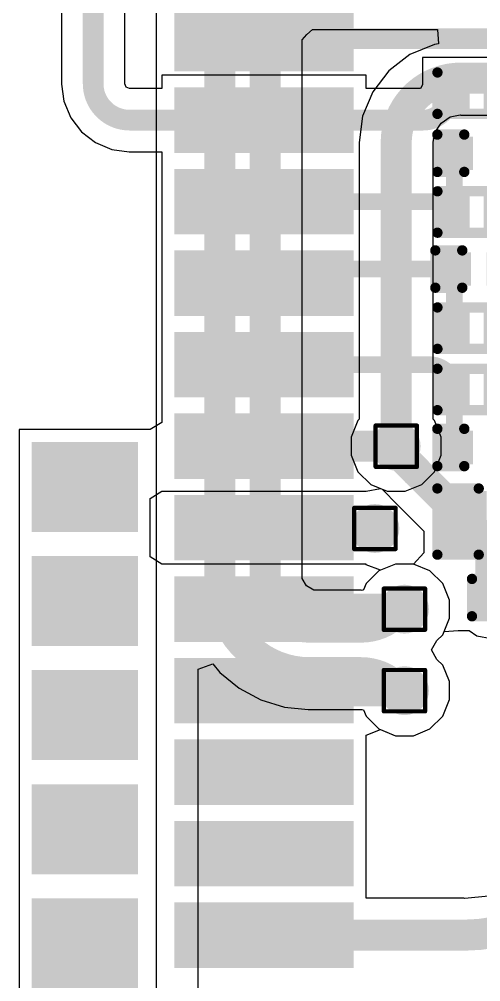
# Model space of a CAD drawing. Header units: inches. Extents: x -40 to 219, y 2 to 133.
# Drawn here: x 63.66 to 69.33, y 57.08 to 68.89 of the extents above; entities that cross this region are included whole.
import ezdxf

# ---------------------------------------------------------------- set-up
doc = ezdxf.new("R2010")
doc.units = ezdxf.units.IN
for name, color, linetype in [('Bottom Layer', 5, 'Continuous'), ('Drill Drawing', 1, 'Continuous'), ('Top Layer', 1, 'Continuous'), ('Top Overlay', 2, 'Continuous'), ('Top Paste', 8, 'Continuous'), ('Top Solder', 216, 'Continuous'), ('Via Holes', 16, 'Continuous')]:
    doc.layers.add(name, color=color, linetype=linetype)

# ---------------------------------------------------------------- blocks, each defined once
blk = doc.blocks.new('C___0402_16')
at = {"layer": 'Top Layer'}
for points in [[(-0.699, -0.318), (-0.699, 0.318), (-0.241, 0.318), (-0.241, -0.318)], [(0.241, -0.318), (0.241, 0.318), (0.699, 0.318), (0.699, -0.318)]]:
    blk.add_hatch(color=1, dxfattribs=at).paths.add_polyline_path(points)
at = {"layer": 'Top Paste'}
for points in [[(-0.699, -0.318), (-0.699, 0.318), (-0.241, 0.318), (-0.241, -0.318)], [(0.241, -0.318), (0.241, 0.318), (0.699, 0.318), (0.699, -0.318)]]:
    blk.add_hatch(color=8, dxfattribs=at).paths.add_polyline_path(points)
at = {"layer": 'Top Solder'}
for points in [[(-0.759, -0.377), (-0.759, 0.377), (-0.181, 0.377), (-0.181, -0.377)], [(0.181, -0.377), (0.181, 0.377), (0.758, 0.377), (0.758, -0.377)]]:
    blk.add_hatch(color=216, dxfattribs=at).paths.add_polyline_path(points)
at = {"layer": 'Top Overlay'}
for points in [[(-0.787, 0.406, 0.127, 0.127, 0), (-0.787, -0.406, 0.127, 0.127, 0)], [(-0.279, 0.406, 0.127, 0.127, 0), (-0.787, 0.406, 0.127, 0.127, 0)], [(0.787, 0.406, 0.127, 0.127, 0), (0.279, 0.406, 0.127, 0.127, 0)], [(0.787, 0.406, 0.127, 0.127, 0), (0.787, -0.406, 0.127, 0.127, 0)], [(-0.279, -0.406, 0.127, 0.127, 0), (-0.787, -0.406, 0.127, 0.127, 0)], [(0.787, -0.406, 0.127, 0.127, 0), (0.279, -0.406, 0.127, 0.127, 0)]]:
    blk.add_lwpolyline(points, format="xyseb", dxfattribs=at)
for points in [[(-0.819, 0.406, 0.0635, 0.0635, 1), (-0.756, 0.406, 0.0635, 0.0635, 1)], [(-0.819, 0.406, 0.0635, 0.0635, 1), (-0.756, 0.406, 0.0635, 0.0635, 1)], [(-0.311, 0.406, 0.0635, 0.0635, 1), (-0.248, 0.406, 0.0635, 0.0635, 1)], [(0.248, 0.406, 0.0635, 0.0635, 1), (0.311, 0.406, 0.0635, 0.0635, 1)], [(0.756, 0.406, 0.0635, 0.0635, 1), (0.819, 0.406, 0.0635, 0.0635, 1)], [(0.756, 0.406, 0.0635, 0.0635, 1), (0.819, 0.406, 0.0635, 0.0635, 1)], [(-0.819, -0.406, 0.0635, 0.0635, 1), (-0.756, -0.406, 0.0635, 0.0635, 1)], [(-0.819, -0.406, 0.0635, 0.0635, 1), (-0.756, -0.406, 0.0635, 0.0635, 1)], [(-0.311, -0.406, 0.0635, 0.0635, 1), (-0.248, -0.406, 0.0635, 0.0635, 1)], [(0.248, -0.406, 0.0635, 0.0635, 1), (0.311, -0.406, 0.0635, 0.0635, 1)], [(0.756, -0.406, 0.0635, 0.0635, 1), (0.819, -0.406, 0.0635, 0.0635, 1)], [(0.756, -0.406, 0.0635, 0.0635, 1), (0.819, -0.406, 0.0635, 0.0635, 1)]]:
    blk.add_lwpolyline(points, format="xyseb", close=True, dxfattribs=at)
blk = doc.blocks.new('A7672E__FASE__24')
at = {"layer": 'Top Layer'}
for points in [[(-2.55, -10.35), (-2.55, -9.25), (-1.65, -9.25), (-1.65, -10.35)], [(-1.15, -10.35), (-1.15, -9.25), (-0.25, -9.25), (-0.25, -10.35)], [(0.25, -10.35), (0.25, -9.25), (1.15, -9.25), (1.15, -10.35)], [(1.65, -10.35), (1.65, -9.25), (2.55, -9.25), (2.55, -10.35)], [(3.05, -10.35), (3.05, -9.25), (3.95, -9.25), (3.95, -10.35)], [(-1.7, -13), (-2.3, -13), (-2.3, -11), (-1.7, -11)], [(-0.7, -13), (-1.3, -13), (-1.3, -11), (-0.7, -11)], [(0.3, -13), (-0.3, -13), (-0.3, -11), (0.3, -11)], [(1.3, -13), (0.7, -13), (0.7, -11), (1.3, -11)], [(2.3, -13), (1.7, -13), (1.7, -11), (2.3, -11)], [(3.3, -13), (2.7, -13), (2.7, -11), (3.3, -11)], [(4.3, -13), (3.7, -13), (3.7, -11), (4.3, -11)], [(5.3, -13), (4.7, -13), (4.7, -11), (5.3, -11)], [(6.3, -13), (5.7, -13), (5.7, -11), (6.3, -11)], [(7.3, -13), (6.7, -13), (6.7, -11), (7.3, -11)], [(8.3, -13), (7.7, -13), (7.7, -11), (8.3, -11)], [(9.3, -13), (8.7, -13), (8.7, -11), (9.3, -11)]]:
    blk.add_hatch(color=1, dxfattribs=at).paths.add_polyline_path(points)
at = {"layer": 'Top Paste'}
for points in [[(-2.55, -10.35), (-2.55, -9.25), (-1.65, -9.25), (-1.65, -10.35)], [(-1.15, -10.35), (-1.15, -9.25), (-0.25, -9.25), (-0.25, -10.35)], [(0.25, -10.35), (0.25, -9.25), (1.15, -9.25), (1.15, -10.35)], [(1.65, -10.35), (1.65, -9.25), (2.55, -9.25), (2.55, -10.35)], [(3.05, -10.35), (3.05, -9.25), (3.95, -9.25), (3.95, -10.35)], [(-1.7, -13), (-2.3, -13), (-2.3, -11), (-1.7, -11)], [(-0.7, -13), (-1.3, -13), (-1.3, -11), (-0.7, -11)], [(0.3, -13), (-0.3, -13), (-0.3, -11), (0.3, -11)], [(1.3, -13), (0.7, -13), (0.7, -11), (1.3, -11)], [(2.3, -13), (1.7, -13), (1.7, -11), (2.3, -11)], [(3.3, -13), (2.7, -13), (2.7, -11), (3.3, -11)], [(4.3, -13), (3.7, -13), (3.7, -11), (4.3, -11)], [(5.3, -13), (4.7, -13), (4.7, -11), (5.3, -11)], [(6.3, -13), (5.7, -13), (5.7, -11), (6.3, -11)], [(7.3, -13), (6.7, -13), (6.7, -11), (7.3, -11)], [(8.3, -13), (7.7, -13), (7.7, -11), (8.3, -11)], [(9.3, -13), (8.7, -13), (8.7, -11), (9.3, -11)]]:
    blk.add_hatch(color=8, dxfattribs=at).paths.add_polyline_path(points)
at = {"layer": 'Top Solder'}
for points in [[(-2.652, -10.452), (-2.652, -9.148), (-1.548, -9.148), (-1.548, -10.452)], [(-1.252, -10.452), (-1.252, -9.148), (-0.148, -9.148), (-0.148, -10.452)], [(0.148, -10.452), (0.148, -9.148), (1.252, -9.148), (1.252, -10.452)], [(1.548, -10.452), (1.548, -9.148), (2.652, -9.148), (2.652, -10.452)], [(2.948, -10.452), (2.948, -9.148), (4.052, -9.148), (4.052, -10.452)], [(-1.598, -13.102), (-2.402, -13.102), (-2.402, -10.898), (-1.598, -10.898)], [(-0.598, -13.102), (-1.402, -13.102), (-1.402, -10.898), (-0.598, -10.898)], [(0.402, -13.102), (-0.402, -13.102), (-0.402, -10.898), (0.402, -10.898)], [(1.402, -13.102), (0.598, -13.102), (0.598, -10.898), (1.402, -10.898)], [(2.402, -13.102), (1.598, -13.102), (1.598, -10.898), (2.402, -10.898)], [(3.402, -13.102), (2.598, -13.102), (2.598, -10.898), (3.402, -10.898)], [(4.402, -13.102), (3.598, -13.102), (3.598, -10.898), (4.402, -10.898)], [(5.402, -13.102), (4.598, -13.102), (4.598, -10.898), (5.402, -10.898)], [(6.402, -13.102), (5.598, -13.102), (5.598, -10.898), (6.402, -10.898)], [(7.402, -13.102), (6.598, -13.102), (6.598, -10.898), (7.402, -10.898)], [(8.402, -13.102), (7.598, -13.102), (7.598, -10.898), (8.402, -10.898)], [(9.402, -13.102), (8.598, -13.102), (8.598, -10.898), (9.402, -10.898)]]:
    blk.add_hatch(color=216, dxfattribs=at).paths.add_polyline_path(points)
blk = doc.blocks.new('R___0201_80')
at = {"layer": 'Top Layer'}
for points in [[(-0.41, 0.185), (-0.14, 0.185), (-0.14, -0.185), (-0.41, -0.185)], [(0.14, 0.185), (0.41, 0.185), (0.41, -0.185), (0.14, -0.185)]]:
    blk.add_hatch(color=1, dxfattribs=at).paths.add_polyline_path(points)
at = {"layer": 'Top Paste'}
for points in [[(-0.41, 0.185), (-0.14, 0.185), (-0.14, -0.185), (-0.41, -0.185)], [(0.14, 0.185), (0.41, 0.185), (0.41, -0.185), (0.14, -0.185)]]:
    blk.add_hatch(color=8, dxfattribs=at).paths.add_polyline_path(points)
at = {"layer": 'Top Solder'}
for points in [[(-0.465, 0.24), (-0.085, 0.24), (-0.085, -0.24), (-0.465, -0.24)], [(0.085, 0.24), (0.465, 0.24), (0.465, -0.24), (0.085, -0.24)]]:
    blk.add_hatch(color=216, dxfattribs=at).paths.add_polyline_path(points)
at = {"layer": 'Top Overlay'}
for points in [[(-0.483, 0.254, 0.127, 0.127, 0), (-0.483, -0.254, 0.127, 0.127, 0)], [(0.483, 0.254, 0.127, 0.127, 0), (-0.483, 0.254, 0.127, 0.127, 0)], [(0.483, 0.254, 0.127, 0.127, 0), (0.483, -0.254, 0.127, 0.127, 0)], [(0.483, -0.254, 0.127, 0.127, 0), (-0.483, -0.254, 0.127, 0.127, 0)]]:
    blk.add_lwpolyline(points, format="xyseb", dxfattribs=at)
for points in [[(-0.514, 0.254, 0.0635, 0.0635, 1), (-0.451, 0.254, 0.0635, 0.0635, 1)], [(-0.514, 0.254, 0.0635, 0.0635, 1), (-0.451, 0.254, 0.0635, 0.0635, 1)], [(0.451, 0.254, 0.0635, 0.0635, 1), (0.514, 0.254, 0.0635, 0.0635, 1)], [(0.451, 0.254, 0.0635, 0.0635, 1), (0.514, 0.254, 0.0635, 0.0635, 1)], [(-0.514, -0.254, 0.0635, 0.0635, 1), (-0.451, -0.254, 0.0635, 0.0635, 1)], [(-0.514, -0.254, 0.0635, 0.0635, 1), (-0.451, -0.254, 0.0635, 0.0635, 1)], [(0.451, -0.254, 0.0635, 0.0635, 1), (0.514, -0.254, 0.0635, 0.0635, 1)], [(0.451, -0.254, 0.0635, 0.0635, 1), (0.514, -0.254, 0.0635, 0.0635, 1)]]:
    blk.add_lwpolyline(points, format="xyseb", close=True, dxfattribs=at)
blk = doc.blocks.new('R___0201_81')
at = {"layer": 'Top Layer'}
for points in [[(-0.41, 0.185), (-0.14, 0.185), (-0.14, -0.185), (-0.41, -0.185)], [(0.14, 0.185), (0.41, 0.185), (0.41, -0.185), (0.14, -0.185)]]:
    blk.add_hatch(color=1, dxfattribs=at).paths.add_polyline_path(points)
at = {"layer": 'Top Paste'}
for points in [[(-0.41, 0.185), (-0.14, 0.185), (-0.14, -0.185), (-0.41, -0.185)], [(0.14, 0.185), (0.41, 0.185), (0.41, -0.185), (0.14, -0.185)]]:
    blk.add_hatch(color=8, dxfattribs=at).paths.add_polyline_path(points)
at = {"layer": 'Top Solder'}
for points in [[(-0.465, 0.24), (-0.085, 0.24), (-0.085, -0.24), (-0.465, -0.24)], [(0.085, 0.24), (0.465, 0.24), (0.465, -0.24), (0.085, -0.24)]]:
    blk.add_hatch(color=216, dxfattribs=at).paths.add_polyline_path(points)
at = {"layer": 'Top Overlay'}
for points in [[(-0.483, 0.254, 0.127, 0.127, 0), (-0.483, -0.254, 0.127, 0.127, 0)], [(0.483, 0.254, 0.127, 0.127, 0), (-0.483, 0.254, 0.127, 0.127, 0)], [(0.483, 0.254, 0.127, 0.127, 0), (0.483, -0.254, 0.127, 0.127, 0)], [(0.483, -0.254, 0.127, 0.127, 0), (-0.483, -0.254, 0.127, 0.127, 0)]]:
    blk.add_lwpolyline(points, format="xyseb", dxfattribs=at)
for points in [[(-0.514, 0.254, 0.0635, 0.0635, 1), (-0.451, 0.254, 0.0635, 0.0635, 1)], [(-0.514, 0.254, 0.0635, 0.0635, 1), (-0.451, 0.254, 0.0635, 0.0635, 1)], [(0.451, 0.254, 0.0635, 0.0635, 1), (0.514, 0.254, 0.0635, 0.0635, 1)], [(0.451, 0.254, 0.0635, 0.0635, 1), (0.514, 0.254, 0.0635, 0.0635, 1)], [(-0.514, -0.254, 0.0635, 0.0635, 1), (-0.451, -0.254, 0.0635, 0.0635, 1)], [(-0.514, -0.254, 0.0635, 0.0635, 1), (-0.451, -0.254, 0.0635, 0.0635, 1)], [(0.451, -0.254, 0.0635, 0.0635, 1), (0.514, -0.254, 0.0635, 0.0635, 1)], [(0.451, -0.254, 0.0635, 0.0635, 1), (0.514, -0.254, 0.0635, 0.0635, 1)]]:
    blk.add_lwpolyline(points, format="xyseb", close=True, dxfattribs=at)
blk = doc.blocks.new('R___0201_82')
at = {"layer": 'Top Layer'}
for points in [[(-0.41, 0.185), (-0.14, 0.185), (-0.14, -0.185), (-0.41, -0.185)], [(0.14, 0.185), (0.41, 0.185), (0.41, -0.185), (0.14, -0.185)]]:
    blk.add_hatch(color=1, dxfattribs=at).paths.add_polyline_path(points)
at = {"layer": 'Top Paste'}
for points in [[(-0.41, 0.185), (-0.14, 0.185), (-0.14, -0.185), (-0.41, -0.185)], [(0.14, 0.185), (0.41, 0.185), (0.41, -0.185), (0.14, -0.185)]]:
    blk.add_hatch(color=8, dxfattribs=at).paths.add_polyline_path(points)
at = {"layer": 'Top Solder'}
for points in [[(-0.465, 0.24), (-0.085, 0.24), (-0.085, -0.24), (-0.465, -0.24)], [(0.085, 0.24), (0.465, 0.24), (0.465, -0.24), (0.085, -0.24)]]:
    blk.add_hatch(color=216, dxfattribs=at).paths.add_polyline_path(points)
at = {"layer": 'Top Overlay'}
for points in [[(-0.483, 0.254, 0.127, 0.127, 0), (-0.483, -0.254, 0.127, 0.127, 0)], [(0.483, 0.254, 0.127, 0.127, 0), (-0.483, 0.254, 0.127, 0.127, 0)], [(0.483, 0.254, 0.127, 0.127, 0), (0.483, -0.254, 0.127, 0.127, 0)], [(0.483, -0.254, 0.127, 0.127, 0), (-0.483, -0.254, 0.127, 0.127, 0)]]:
    blk.add_lwpolyline(points, format="xyseb", dxfattribs=at)
for points in [[(-0.514, 0.254, 0.0635, 0.0635, 1), (-0.451, 0.254, 0.0635, 0.0635, 1)], [(-0.514, 0.254, 0.0635, 0.0635, 1), (-0.451, 0.254, 0.0635, 0.0635, 1)], [(0.451, 0.254, 0.0635, 0.0635, 1), (0.514, 0.254, 0.0635, 0.0635, 1)], [(0.451, 0.254, 0.0635, 0.0635, 1), (0.514, 0.254, 0.0635, 0.0635, 1)], [(-0.514, -0.254, 0.0635, 0.0635, 1), (-0.451, -0.254, 0.0635, 0.0635, 1)], [(-0.514, -0.254, 0.0635, 0.0635, 1), (-0.451, -0.254, 0.0635, 0.0635, 1)], [(0.451, -0.254, 0.0635, 0.0635, 1), (0.514, -0.254, 0.0635, 0.0635, 1)], [(0.451, -0.254, 0.0635, 0.0635, 1), (0.514, -0.254, 0.0635, 0.0635, 1)]]:
    blk.add_lwpolyline(points, format="xyseb", close=True, dxfattribs=at)
blk = doc.blocks.new('R___0201_83')
at = {"layer": 'Top Layer'}
for points in [[(-0.41, 0.185), (-0.14, 0.185), (-0.14, -0.185), (-0.41, -0.185)], [(0.14, 0.185), (0.41, 0.185), (0.41, -0.185), (0.14, -0.185)]]:
    blk.add_hatch(color=1, dxfattribs=at).paths.add_polyline_path(points)
at = {"layer": 'Top Paste'}
for points in [[(-0.41, 0.185), (-0.14, 0.185), (-0.14, -0.185), (-0.41, -0.185)], [(0.14, 0.185), (0.41, 0.185), (0.41, -0.185), (0.14, -0.185)]]:
    blk.add_hatch(color=8, dxfattribs=at).paths.add_polyline_path(points)
at = {"layer": 'Top Solder'}
for points in [[(-0.465, 0.24), (-0.085, 0.24), (-0.085, -0.24), (-0.465, -0.24)], [(0.085, 0.24), (0.465, 0.24), (0.465, -0.24), (0.085, -0.24)]]:
    blk.add_hatch(color=216, dxfattribs=at).paths.add_polyline_path(points)
at = {"layer": 'Top Overlay'}
for points in [[(-0.483, 0.254, 0.127, 0.127, 0), (-0.483, -0.254, 0.127, 0.127, 0)], [(0.483, 0.254, 0.127, 0.127, 0), (-0.483, 0.254, 0.127, 0.127, 0)], [(0.483, 0.254, 0.127, 0.127, 0), (0.483, -0.254, 0.127, 0.127, 0)], [(0.483, -0.254, 0.127, 0.127, 0), (-0.483, -0.254, 0.127, 0.127, 0)]]:
    blk.add_lwpolyline(points, format="xyseb", dxfattribs=at)
for points in [[(-0.514, 0.254, 0.0635, 0.0635, 1), (-0.451, 0.254, 0.0635, 0.0635, 1)], [(-0.514, 0.254, 0.0635, 0.0635, 1), (-0.451, 0.254, 0.0635, 0.0635, 1)], [(0.451, 0.254, 0.0635, 0.0635, 1), (0.514, 0.254, 0.0635, 0.0635, 1)], [(0.451, 0.254, 0.0635, 0.0635, 1), (0.514, 0.254, 0.0635, 0.0635, 1)], [(-0.514, -0.254, 0.0635, 0.0635, 1), (-0.451, -0.254, 0.0635, 0.0635, 1)], [(-0.514, -0.254, 0.0635, 0.0635, 1), (-0.451, -0.254, 0.0635, 0.0635, 1)], [(0.451, -0.254, 0.0635, 0.0635, 1), (0.514, -0.254, 0.0635, 0.0635, 1)], [(0.451, -0.254, 0.0635, 0.0635, 1), (0.514, -0.254, 0.0635, 0.0635, 1)]]:
    blk.add_lwpolyline(points, format="xyseb", close=True, dxfattribs=at)
blk = doc.blocks.new('CAP_0201_183')
at = {"layer": 'Top Layer'}
for points in [[(-0.45, 0.15), (-0.15, 0.15), (-0.15, -0.15), (-0.45, -0.15)], [(0.15, 0.15), (0.45, 0.15), (0.45, -0.15), (0.15, -0.15)]]:
    blk.add_hatch(color=1, dxfattribs=at).paths.add_polyline_path(points)
at = {"layer": 'Top Paste'}
for points in [[(-0.45, 0.15), (-0.15, 0.15), (-0.15, -0.15), (-0.45, -0.15)], [(0.15, 0.15), (0.45, 0.15), (0.45, -0.15), (0.15, -0.15)]]:
    blk.add_hatch(color=8, dxfattribs=at).paths.add_polyline_path(points)
at = {"layer": 'Top Solder'}
for points in [[(-0.505, 0.205), (-0.095, 0.205), (-0.095, -0.205), (-0.505, -0.205)], [(0.095, 0.205), (0.505, 0.205), (0.505, -0.205), (0.095, -0.205)]]:
    blk.add_hatch(color=216, dxfattribs=at).paths.add_polyline_path(points)
at = {"layer": 'Top Overlay'}
for points in [[(-0.203, 0.229, 0.127, 0.127, 0), (-0.533, 0.229, 0.127, 0.127, 0)], [(-0.533, 0.229, 0.127, 0.127, 0), (-0.533, -0.229, 0.127, 0.127, 0)], [(0.533, 0.229, 0.127, 0.127, 0), (0.203, 0.229, 0.127, 0.127, 0)], [(0.533, 0.229, 0.127, 0.127, 0), (0.533, -0.229, 0.127, 0.127, 0)], [(-0.203, -0.229, 0.127, 0.127, 0), (-0.533, -0.229, 0.127, 0.127, 0)], [(0.533, -0.229, 0.127, 0.127, 0), (0.203, -0.229, 0.127, 0.127, 0)]]:
    blk.add_lwpolyline(points, format="xyseb", dxfattribs=at)
for points in [[(-0.565, 0.229, 0.0635, 0.0635, 1), (-0.502, 0.229, 0.0635, 0.0635, 1)], [(-0.565, 0.229, 0.0635, 0.0635, 1), (-0.502, 0.229, 0.0635, 0.0635, 1)], [(-0.235, 0.229, 0.0635, 0.0635, 1), (-0.171, 0.229, 0.0635, 0.0635, 1)], [(0.171, 0.229, 0.0635, 0.0635, 1), (0.235, 0.229, 0.0635, 0.0635, 1)], [(0.502, 0.229, 0.0635, 0.0635, 1), (0.565, 0.229, 0.0635, 0.0635, 1)], [(0.502, 0.229, 0.0635, 0.0635, 1), (0.565, 0.229, 0.0635, 0.0635, 1)], [(-0.565, -0.229, 0.0635, 0.0635, 1), (-0.502, -0.229, 0.0635, 0.0635, 1)], [(-0.565, -0.229, 0.0635, 0.0635, 1), (-0.502, -0.229, 0.0635, 0.0635, 1)], [(-0.235, -0.229, 0.0635, 0.0635, 1), (-0.171, -0.229, 0.0635, 0.0635, 1)], [(0.171, -0.229, 0.0635, 0.0635, 1), (0.235, -0.229, 0.0635, 0.0635, 1)], [(0.502, -0.229, 0.0635, 0.0635, 1), (0.565, -0.229, 0.0635, 0.0635, 1)], [(0.502, -0.229, 0.0635, 0.0635, 1), (0.565, -0.229, 0.0635, 0.0635, 1)]]:
    blk.add_lwpolyline(points, format="xyseb", close=True, dxfattribs=at)
blk = doc.blocks.new('CAP_0201_184')
at = {"layer": 'Top Layer'}
for points in [[(-0.45, 0.15), (-0.15, 0.15), (-0.15, -0.15), (-0.45, -0.15)], [(0.15, 0.15), (0.45, 0.15), (0.45, -0.15), (0.15, -0.15)]]:
    blk.add_hatch(color=1, dxfattribs=at).paths.add_polyline_path(points)
at = {"layer": 'Top Paste'}
for points in [[(-0.45, 0.15), (-0.15, 0.15), (-0.15, -0.15), (-0.45, -0.15)], [(0.15, 0.15), (0.45, 0.15), (0.45, -0.15), (0.15, -0.15)]]:
    blk.add_hatch(color=8, dxfattribs=at).paths.add_polyline_path(points)
at = {"layer": 'Top Solder'}
for points in [[(-0.505, 0.205), (-0.095, 0.205), (-0.095, -0.205), (-0.505, -0.205)], [(0.095, 0.205), (0.505, 0.205), (0.505, -0.205), (0.095, -0.205)]]:
    blk.add_hatch(color=216, dxfattribs=at).paths.add_polyline_path(points)
at = {"layer": 'Top Overlay'}
for points in [[(-0.203, 0.229, 0.127, 0.127, 0), (-0.533, 0.229, 0.127, 0.127, 0)], [(-0.533, 0.229, 0.127, 0.127, 0), (-0.533, -0.229, 0.127, 0.127, 0)], [(0.533, 0.229, 0.127, 0.127, 0), (0.203, 0.229, 0.127, 0.127, 0)], [(0.533, 0.229, 0.127, 0.127, 0), (0.533, -0.229, 0.127, 0.127, 0)], [(-0.203, -0.229, 0.127, 0.127, 0), (-0.533, -0.229, 0.127, 0.127, 0)], [(0.533, -0.229, 0.127, 0.127, 0), (0.203, -0.229, 0.127, 0.127, 0)]]:
    blk.add_lwpolyline(points, format="xyseb", dxfattribs=at)
for points in [[(-0.565, 0.229, 0.0635, 0.0635, 1), (-0.502, 0.229, 0.0635, 0.0635, 1)], [(-0.565, 0.229, 0.0635, 0.0635, 1), (-0.502, 0.229, 0.0635, 0.0635, 1)], [(-0.235, 0.229, 0.0635, 0.0635, 1), (-0.171, 0.229, 0.0635, 0.0635, 1)], [(0.171, 0.229, 0.0635, 0.0635, 1), (0.235, 0.229, 0.0635, 0.0635, 1)], [(0.502, 0.229, 0.0635, 0.0635, 1), (0.565, 0.229, 0.0635, 0.0635, 1)], [(0.502, 0.229, 0.0635, 0.0635, 1), (0.565, 0.229, 0.0635, 0.0635, 1)], [(-0.565, -0.229, 0.0635, 0.0635, 1), (-0.502, -0.229, 0.0635, 0.0635, 1)], [(-0.565, -0.229, 0.0635, 0.0635, 1), (-0.502, -0.229, 0.0635, 0.0635, 1)], [(-0.235, -0.229, 0.0635, 0.0635, 1), (-0.171, -0.229, 0.0635, 0.0635, 1)], [(0.171, -0.229, 0.0635, 0.0635, 1), (0.235, -0.229, 0.0635, 0.0635, 1)], [(0.502, -0.229, 0.0635, 0.0635, 1), (0.565, -0.229, 0.0635, 0.0635, 1)], [(0.502, -0.229, 0.0635, 0.0635, 1), (0.565, -0.229, 0.0635, 0.0635, 1)]]:
    blk.add_lwpolyline(points, format="xyseb", close=True, dxfattribs=at)
blk = doc.blocks.new('CAP_0201_185')
at = {"layer": 'Top Layer'}
for points in [[(-0.45, 0.15), (-0.15, 0.15), (-0.15, -0.15), (-0.45, -0.15)], [(0.15, 0.15), (0.45, 0.15), (0.45, -0.15), (0.15, -0.15)]]:
    blk.add_hatch(color=1, dxfattribs=at).paths.add_polyline_path(points)
at = {"layer": 'Top Paste'}
for points in [[(-0.45, 0.15), (-0.15, 0.15), (-0.15, -0.15), (-0.45, -0.15)], [(0.15, 0.15), (0.45, 0.15), (0.45, -0.15), (0.15, -0.15)]]:
    blk.add_hatch(color=8, dxfattribs=at).paths.add_polyline_path(points)
at = {"layer": 'Top Solder'}
for points in [[(-0.505, 0.205), (-0.095, 0.205), (-0.095, -0.205), (-0.505, -0.205)], [(0.095, 0.205), (0.505, 0.205), (0.505, -0.205), (0.095, -0.205)]]:
    blk.add_hatch(color=216, dxfattribs=at).paths.add_polyline_path(points)
at = {"layer": 'Top Overlay'}
for points in [[(-0.203, 0.229, 0.127, 0.127, 0), (-0.533, 0.229, 0.127, 0.127, 0)], [(-0.533, 0.229, 0.127, 0.127, 0), (-0.533, -0.229, 0.127, 0.127, 0)], [(0.533, 0.229, 0.127, 0.127, 0), (0.203, 0.229, 0.127, 0.127, 0)], [(0.533, 0.229, 0.127, 0.127, 0), (0.533, -0.229, 0.127, 0.127, 0)], [(-0.203, -0.229, 0.127, 0.127, 0), (-0.533, -0.229, 0.127, 0.127, 0)], [(0.533, -0.229, 0.127, 0.127, 0), (0.203, -0.229, 0.127, 0.127, 0)]]:
    blk.add_lwpolyline(points, format="xyseb", dxfattribs=at)
for points in [[(-0.565, 0.229, 0.0635, 0.0635, 1), (-0.502, 0.229, 0.0635, 0.0635, 1)], [(-0.565, 0.229, 0.0635, 0.0635, 1), (-0.502, 0.229, 0.0635, 0.0635, 1)], [(-0.235, 0.229, 0.0635, 0.0635, 1), (-0.171, 0.229, 0.0635, 0.0635, 1)], [(0.171, 0.229, 0.0635, 0.0635, 1), (0.235, 0.229, 0.0635, 0.0635, 1)], [(0.502, 0.229, 0.0635, 0.0635, 1), (0.565, 0.229, 0.0635, 0.0635, 1)], [(0.502, 0.229, 0.0635, 0.0635, 1), (0.565, 0.229, 0.0635, 0.0635, 1)], [(-0.565, -0.229, 0.0635, 0.0635, 1), (-0.502, -0.229, 0.0635, 0.0635, 1)], [(-0.565, -0.229, 0.0635, 0.0635, 1), (-0.502, -0.229, 0.0635, 0.0635, 1)], [(-0.235, -0.229, 0.0635, 0.0635, 1), (-0.171, -0.229, 0.0635, 0.0635, 1)], [(0.171, -0.229, 0.0635, 0.0635, 1), (0.235, -0.229, 0.0635, 0.0635, 1)], [(0.502, -0.229, 0.0635, 0.0635, 1), (0.565, -0.229, 0.0635, 0.0635, 1)], [(0.502, -0.229, 0.0635, 0.0635, 1), (0.565, -0.229, 0.0635, 0.0635, 1)]]:
    blk.add_lwpolyline(points, format="xyseb", close=True, dxfattribs=at)
blk = doc.blocks.new('CAP_0201_189')
at = {"layer": 'Top Layer'}
for points in [[(-0.45, 0.15), (-0.15, 0.15), (-0.15, -0.15), (-0.45, -0.15)], [(0.15, 0.15), (0.45, 0.15), (0.45, -0.15), (0.15, -0.15)]]:
    blk.add_hatch(color=1, dxfattribs=at).paths.add_polyline_path(points)
at = {"layer": 'Top Paste'}
for points in [[(-0.45, 0.15), (-0.15, 0.15), (-0.15, -0.15), (-0.45, -0.15)], [(0.15, 0.15), (0.45, 0.15), (0.45, -0.15), (0.15, -0.15)]]:
    blk.add_hatch(color=8, dxfattribs=at).paths.add_polyline_path(points)
at = {"layer": 'Top Solder'}
for points in [[(-0.505, 0.205), (-0.095, 0.205), (-0.095, -0.205), (-0.505, -0.205)], [(0.095, 0.205), (0.505, 0.205), (0.505, -0.205), (0.095, -0.205)]]:
    blk.add_hatch(color=216, dxfattribs=at).paths.add_polyline_path(points)
at = {"layer": 'Top Overlay'}
for points in [[(-0.533, 0.229, 0.127, 0.127, 0), (-0.203, 0.229, 0.127, 0.127, 0)], [(-0.533, -0.229, 0.127, 0.127, 0), (-0.533, 0.229, 0.127, 0.127, 0)], [(0.203, 0.229, 0.127, 0.127, 0), (0.533, 0.229, 0.127, 0.127, 0)], [(0.533, -0.229, 0.127, 0.127, 0), (0.533, 0.229, 0.127, 0.127, 0)], [(-0.533, -0.229, 0.127, 0.127, 0), (-0.203, -0.229, 0.127, 0.127, 0)], [(0.203, -0.229, 0.127, 0.127, 0), (0.533, -0.229, 0.127, 0.127, 0)]]:
    blk.add_lwpolyline(points, format="xyseb", dxfattribs=at)
for points in [[(-0.565, 0.229, 0.0635, 0.0635, 1), (-0.502, 0.229, 0.0635, 0.0635, 1)], [(-0.565, 0.229, 0.0635, 0.0635, 1), (-0.502, 0.229, 0.0635, 0.0635, 1)], [(-0.235, 0.229, 0.0635, 0.0635, 1), (-0.171, 0.229, 0.0635, 0.0635, 1)], [(0.171, 0.229, 0.0635, 0.0635, 1), (0.235, 0.229, 0.0635, 0.0635, 1)], [(0.502, 0.229, 0.0635, 0.0635, 1), (0.565, 0.229, 0.0635, 0.0635, 1)], [(0.502, 0.229, 0.0635, 0.0635, 1), (0.565, 0.229, 0.0635, 0.0635, 1)], [(-0.565, -0.229, 0.0635, 0.0635, 1), (-0.502, -0.229, 0.0635, 0.0635, 1)], [(-0.565, -0.229, 0.0635, 0.0635, 1), (-0.502, -0.229, 0.0635, 0.0635, 1)], [(-0.235, -0.229, 0.0635, 0.0635, 1), (-0.171, -0.229, 0.0635, 0.0635, 1)], [(0.171, -0.229, 0.0635, 0.0635, 1), (0.235, -0.229, 0.0635, 0.0635, 1)], [(0.502, -0.229, 0.0635, 0.0635, 1), (0.565, -0.229, 0.0635, 0.0635, 1)], [(0.502, -0.229, 0.0635, 0.0635, 1), (0.565, -0.229, 0.0635, 0.0635, 1)]]:
    blk.add_lwpolyline(points, format="xyseb", close=True, dxfattribs=at)

msp = doc.modelspace()

# ---------------------------------------------------------------- hatches: boundary and pattern name
at = {"layer": 'Bottom Layer'}
h = msp.add_hatch(color=5, dxfattribs=at)
edge = h.paths.add_edge_path()
edge.add_arc((68.288, 63.647), 0.3, 0, 360)
h = msp.add_hatch(color=5, dxfattribs=at)
edge = h.paths.add_edge_path()
edge.add_arc((68.027, 62.637), 0.3, 0, 360)
h = msp.add_hatch(color=5, dxfattribs=at)
edge = h.paths.add_edge_path()
edge.add_arc((68.39, 61.647), 0.3, 0, 360)
h = msp.add_hatch(color=5, dxfattribs=at)
edge = h.paths.add_edge_path()
edge.add_arc((68.39, 60.647), 0.3, 0, 360)
at = {"layer": 'Top Layer'}
h = msp.add_hatch(color=1, dxfattribs=at)
edge = h.paths.add_edge_path()
edge.add_arc((68.288, 63.647), 0.3, 0, 360)
h = msp.add_hatch(color=1, dxfattribs=at)
edge = h.paths.add_edge_path()
edge.add_arc((68.027, 62.637), 0.3, 0, 360)
h = msp.add_hatch(color=1, dxfattribs=at)
edge = h.paths.add_edge_path()
edge.add_arc((68.39, 61.647), 0.3, 0, 360)
h = msp.add_hatch(color=1, dxfattribs=at)
edge = h.paths.add_edge_path()
edge.add_arc((68.39, 60.647), 0.3, 0, 360)
at = {"layer": 'Via Holes'}
h = msp.add_hatch(color=7, dxfattribs=at)
edge = h.paths.add_edge_path()
edge.add_arc((68.288, 63.647), 0.15, 0, 360)
h = msp.add_hatch(color=7, dxfattribs=at)
edge = h.paths.add_edge_path()
edge.add_arc((68.027, 62.637), 0.15, 0, 360)
h = msp.add_hatch(color=7, dxfattribs=at)
edge = h.paths.add_edge_path()
edge.add_arc((68.39, 61.647), 0.15, 0, 360)
h = msp.add_hatch(color=7, dxfattribs=at)
edge = h.paths.add_edge_path()
edge.add_arc((68.39, 60.647), 0.15, 0, 360)

# ---------------------------------------------------------------- linework, layer by layer
at = {"layer": 'Bottom Layer'}
for p, q in [((65.34, 70.365), (65.34, 49.334)), ((67.193, 68.7), (67.26, 68.76)), ((67.26, 68.76), (68.796, 68.76)), ((68.796, 68.76), (68.807, 68.582)), ((67.134, 68.633), (67.193, 68.7)), ((67.134, 62.022), (67.134, 68.633)), ((68.757, 68.575), (68.457, 68.451)), ((68.807, 68.582), (68.757, 68.575)), ((68.457, 68.451), (68.198, 68.253)), ((68.198, 68.253), (68, 67.994)), ((68, 67.994), (67.876, 67.694)), ((67.876, 67.694), (67.833, 67.371)), ((68.839, 67.612), (68.95, 67.686)), ((68.95, 67.686), (69.074, 67.711)), ((69.074, 67.711), (69.08, 67.709)), ((69.08, 67.709), (75.163, 67.709)), ((68.765, 67.501), (68.839, 67.612)), ((68.74, 67.377), (68.765, 67.501)), ((67.833, 67.371), (67.835, 67.371)), ((67.835, 67.371), (67.835, 63.978)), ((68.742, 67.371), (68.74, 67.377)), ((68.742, 63.978), (68.742, 67.371)), ((67.819, 63.961), (67.734, 63.758)), ((67.835, 63.978), (67.819, 63.961)), ((68.758, 63.961), (68.742, 63.978)), ((68.842, 63.758), (68.758, 63.961)), ((67.734, 63.758), (67.734, 63.537)), ((68.842, 63.537), (68.842, 63.758)), ((67.734, 63.537), (67.819, 63.334)), ((68.758, 63.334), (68.842, 63.537)), ((67.819, 63.334), (67.975, 63.178)), ((68.602, 63.178), (68.758, 63.334)), ((67.975, 63.178), (68.178, 63.093)), ((68.178, 63.093), (68.399, 63.093)), ((68.399, 63.093), (68.602, 63.178)), ((68.076, 62.117), (67.92, 61.961)), ((68.279, 62.201), (68.076, 62.117)), ((68.5, 62.201), (68.279, 62.201)), ((68.703, 62.117), (68.5, 62.201)), ((68.859, 61.961), (68.703, 62.117)), ((67.187, 61.934), (67.134, 62.022)), ((67.275, 61.88), (67.187, 61.934)), ((67.888, 61.884), (67.871, 61.877)), ((67.92, 61.961), (67.888, 61.884)), ((68.944, 61.758), (68.859, 61.961)), ((67.857, 61.88), (67.275, 61.88)), ((67.871, 61.877), (67.857, 61.88)), ((68.944, 61.537), (68.944, 61.758)), ((68.859, 61.334), (68.944, 61.537)), ((68.789, 61.264), (68.859, 61.334)), ((68.721, 61.147), (68.789, 61.264)), ((68.789, 61.031), (68.721, 61.147)), ((65.858, 60.913), (66.036, 60.977)), ((66.036, 60.977), (66.124, 60.87)), ((68.859, 60.961), (68.789, 61.031)), ((68.944, 60.758), (68.859, 60.961)), ((65.858, 49.334), (65.858, 60.913)), ((66.124, 60.87), (66.359, 60.677)), ((68.944, 60.537), (68.944, 60.758)), ((66.359, 60.677), (66.627, 60.534)), ((66.627, 60.534), (66.918, 60.446)), ((68.859, 60.334), (68.944, 60.537)), ((66.918, 60.446), (67.208, 60.417)), ((67.208, 60.417), (67.22, 60.415)), ((67.22, 60.415), (67.857, 60.415)), ((67.857, 60.415), (67.871, 60.418)), ((67.871, 60.418), (67.888, 60.411)), ((67.888, 60.411), (67.92, 60.334)), ((67.92, 60.334), (68.076, 60.178)), ((68.703, 60.178), (68.859, 60.334)), ((68.076, 60.178), (68.279, 60.093)), ((68.5, 60.093), (68.703, 60.178)), ((68.279, 60.093), (68.5, 60.093))]:
    msp.add_line(p, q, dxfattribs=at)
for points in [[(66.122, 68.647, 0.381, 0.381, -0.414214), (67.246, 69.772, 0.381, 0.381, 0)], [(66.68, 68.647, 0.381, 0.381, -0.414214), (67.246, 69.213, 0.381, 0.381, 0)], [(66.122, 61.967, 0.381, 0.381, 0), (66.122, 68.647, 0.381, 0.381, 0)], [(66.68, 61.967, 0.381, 0.381, 0), (66.68, 68.647, 0.381, 0.381, 0)], [(68.288, 67.371, 0.381, 0.381, -0.414214), (69.08, 68.163, 0.381, 0.381, 0)], [(69.08, 68.163, 0.381, 0.381, 0), (75.163, 68.163, 0.381, 0.381, 0)], [(68.288, 63.647, 0.381, 0.381, 0), (68.288, 67.371, 0.381, 0.381, 0)], [(67.22, 60.868, 0.381, 0.381, -0.414214), (66.122, 61.967, 0.381, 0.381, 0)], [(67.22, 61.427, 0.381, 0.381, -0.414214), (66.68, 61.967, 0.381, 0.381, 0)], [(68.288, 61.606, 0.381, 0.381, -0.198912), (67.857, 61.427, 0.381, 0.381, 0)], [(68.288, 61.606, 0.381, 0.381, -0.198912), (68.39, 61.647, 0.381, 0.381, 0)], [(67.22, 61.427, 0.381, 0.381, 0), (67.857, 61.427, 0.381, 0.381, 0)], [(67.22, 60.868, 0.381, 0.381, 0), (67.857, 60.868, 0.381, 0.381, 0)], [(67.857, 60.868, 0.381, 0.381, -0.198912), (68.288, 60.689, 0.381, 0.381, 0)], [(68.39, 60.647, 0.381, 0.381, -0.198912), (68.288, 60.689, 0.381, 0.381, 0)]]:
    msp.add_lwpolyline(points, format="xyseb", dxfattribs=at)
for points in [[(66.026, 68.647, 0.191, 0.191, 1), (66.217, 68.647, 0.191, 0.191, 1)], [(66.026, 68.647, 0.191, 0.191, 1), (66.217, 68.647, 0.191, 0.191, 1)], [(66.585, 68.647, 0.191, 0.191, 1), (66.776, 68.647, 0.191, 0.191, 1)], [(66.585, 68.647, 0.191, 0.191, 1), (66.776, 68.647, 0.191, 0.191, 1)], [(68.985, 68.163, 0.191, 0.191, 1), (69.175, 68.163, 0.191, 0.191, 1)], [(68.985, 68.163, 0.191, 0.191, 1), (69.175, 68.163, 0.191, 0.191, 1)], [(68.193, 67.371, 0.191, 0.191, 1), (68.384, 67.371, 0.191, 0.191, 1)], [(68.193, 67.371, 0.191, 0.191, 1), (68.384, 67.371, 0.191, 0.191, 1)], [(68.193, 63.647, 0.191, 0.191, 1), (68.384, 63.647, 0.191, 0.191, 1)], [(66.026, 61.967, 0.191, 0.191, 1), (66.217, 61.967, 0.191, 0.191, 1)], [(66.026, 61.967, 0.191, 0.191, 1), (66.217, 61.967, 0.191, 0.191, 1)], [(66.585, 61.967, 0.191, 0.191, 1), (66.776, 61.967, 0.191, 0.191, 1)], [(66.585, 61.967, 0.191, 0.191, 1), (66.776, 61.967, 0.191, 0.191, 1)], [(68.193, 61.606, 0.191, 0.191, 1), (68.384, 61.606, 0.191, 0.191, 1)], [(68.193, 61.606, 0.191, 0.191, 1), (68.384, 61.606, 0.191, 0.191, 1)], [(68.294, 61.647, 0.191, 0.191, 1), (68.485, 61.647, 0.191, 0.191, 1)], [(67.125, 61.427, 0.191, 0.191, 1), (67.315, 61.427, 0.191, 0.191, 1)], [(67.125, 61.427, 0.191, 0.191, 1), (67.315, 61.427, 0.191, 0.191, 1)], [(67.762, 61.427, 0.191, 0.191, 1), (67.952, 61.427, 0.191, 0.191, 1)], [(67.762, 61.427, 0.191, 0.191, 1), (67.952, 61.427, 0.191, 0.191, 1)], [(67.125, 60.868, 0.191, 0.191, 1), (67.315, 60.868, 0.191, 0.191, 1)], [(67.125, 60.868, 0.191, 0.191, 1), (67.315, 60.868, 0.191, 0.191, 1)], [(67.762, 60.868, 0.191, 0.191, 1), (67.952, 60.868, 0.191, 0.191, 1)], [(67.762, 60.868, 0.191, 0.191, 1), (67.952, 60.868, 0.191, 0.191, 1)], [(68.193, 60.689, 0.191, 0.191, 1), (68.384, 60.689, 0.191, 0.191, 1)], [(68.193, 60.689, 0.191, 0.191, 1), (68.384, 60.689, 0.191, 0.191, 1)], [(68.294, 60.647, 0.191, 0.191, 1), (68.485, 60.647, 0.191, 0.191, 1)]]:
    msp.add_lwpolyline(points, format="xyseb", close=True, dxfattribs=at)
at = {"layer": 'Drill Drawing'}
for points in [[(68.034, 63.901, 0.0508, 0.0508, 0), (68.542, 63.901, 0.0508, 0.0508, 0)], [(68.034, 63.393, 0.0508, 0.0508, 0), (68.034, 63.901, 0.0508, 0.0508, 0)], [(68.542, 63.393, 0.0508, 0.0508, 0), (68.542, 63.901, 0.0508, 0.0508, 0)], [(68.034, 63.393, 0.0508, 0.0508, 0), (68.542, 63.393, 0.0508, 0.0508, 0)], [(67.773, 62.891, 0.0508, 0.0508, 0), (68.281, 62.891, 0.0508, 0.0508, 0)], [(67.773, 62.383, 0.0508, 0.0508, 0), (67.773, 62.891, 0.0508, 0.0508, 0)], [(68.281, 62.383, 0.0508, 0.0508, 0), (68.281, 62.891, 0.0508, 0.0508, 0)], [(67.773, 62.383, 0.0508, 0.0508, 0), (68.281, 62.383, 0.0508, 0.0508, 0)], [(68.136, 61.901, 0.0508, 0.0508, 0), (68.644, 61.901, 0.0508, 0.0508, 0)], [(68.136, 61.393, 0.0508, 0.0508, 0), (68.136, 61.901, 0.0508, 0.0508, 0)], [(68.644, 61.393, 0.0508, 0.0508, 0), (68.644, 61.901, 0.0508, 0.0508, 0)], [(68.136, 61.393, 0.0508, 0.0508, 0), (68.644, 61.393, 0.0508, 0.0508, 0)], [(68.136, 60.901, 0.0508, 0.0508, 0), (68.644, 60.901, 0.0508, 0.0508, 0)], [(68.136, 60.393, 0.0508, 0.0508, 0), (68.136, 60.901, 0.0508, 0.0508, 0)], [(68.644, 60.393, 0.0508, 0.0508, 0), (68.644, 60.901, 0.0508, 0.0508, 0)], [(68.136, 60.393, 0.0508, 0.0508, 0), (68.644, 60.393, 0.0508, 0.0508, 0)]]:
    msp.add_lwpolyline(points, format="xyseb", dxfattribs=at)
for points in [[(68.022, 63.901, 0.0254, 0.0254, 1), (68.047, 63.901, 0.0254, 0.0254, 1)], [(68.022, 63.901, 0.0254, 0.0254, 1), (68.047, 63.901, 0.0254, 0.0254, 1)], [(68.53, 63.901, 0.0254, 0.0254, 1), (68.555, 63.901, 0.0254, 0.0254, 1)], [(68.53, 63.901, 0.0254, 0.0254, 1), (68.555, 63.901, 0.0254, 0.0254, 1)], [(68.022, 63.393, 0.0254, 0.0254, 1), (68.047, 63.393, 0.0254, 0.0254, 1)], [(68.022, 63.393, 0.0254, 0.0254, 1), (68.047, 63.393, 0.0254, 0.0254, 1)], [(68.53, 63.393, 0.0254, 0.0254, 1), (68.555, 63.393, 0.0254, 0.0254, 1)], [(68.53, 63.393, 0.0254, 0.0254, 1), (68.555, 63.393, 0.0254, 0.0254, 1)], [(67.76, 62.891, 0.0254, 0.0254, 1), (67.785, 62.891, 0.0254, 0.0254, 1)], [(67.76, 62.891, 0.0254, 0.0254, 1), (67.785, 62.891, 0.0254, 0.0254, 1)], [(68.268, 62.891, 0.0254, 0.0254, 1), (68.293, 62.891, 0.0254, 0.0254, 1)], [(68.268, 62.891, 0.0254, 0.0254, 1), (68.293, 62.891, 0.0254, 0.0254, 1)], [(67.76, 62.383, 0.0254, 0.0254, 1), (67.785, 62.383, 0.0254, 0.0254, 1)], [(67.76, 62.383, 0.0254, 0.0254, 1), (67.785, 62.383, 0.0254, 0.0254, 1)], [(68.268, 62.383, 0.0254, 0.0254, 1), (68.293, 62.383, 0.0254, 0.0254, 1)], [(68.268, 62.383, 0.0254, 0.0254, 1), (68.293, 62.383, 0.0254, 0.0254, 1)], [(68.123, 61.901, 0.0254, 0.0254, 1), (68.148, 61.901, 0.0254, 0.0254, 1)], [(68.123, 61.901, 0.0254, 0.0254, 1), (68.148, 61.901, 0.0254, 0.0254, 1)], [(68.631, 61.901, 0.0254, 0.0254, 1), (68.656, 61.901, 0.0254, 0.0254, 1)], [(68.631, 61.901, 0.0254, 0.0254, 1), (68.656, 61.901, 0.0254, 0.0254, 1)], [(68.123, 61.393, 0.0254, 0.0254, 1), (68.148, 61.393, 0.0254, 0.0254, 1)], [(68.123, 61.393, 0.0254, 0.0254, 1), (68.148, 61.393, 0.0254, 0.0254, 1)], [(68.631, 61.393, 0.0254, 0.0254, 1), (68.656, 61.393, 0.0254, 0.0254, 1)], [(68.631, 61.393, 0.0254, 0.0254, 1), (68.656, 61.393, 0.0254, 0.0254, 1)], [(68.123, 60.901, 0.0254, 0.0254, 1), (68.148, 60.901, 0.0254, 0.0254, 1)], [(68.123, 60.901, 0.0254, 0.0254, 1), (68.148, 60.901, 0.0254, 0.0254, 1)], [(68.631, 60.901, 0.0254, 0.0254, 1), (68.656, 60.901, 0.0254, 0.0254, 1)], [(68.631, 60.901, 0.0254, 0.0254, 1), (68.656, 60.901, 0.0254, 0.0254, 1)], [(68.123, 60.393, 0.0254, 0.0254, 1), (68.148, 60.393, 0.0254, 0.0254, 1)], [(68.123, 60.393, 0.0254, 0.0254, 1), (68.148, 60.393, 0.0254, 0.0254, 1)], [(68.631, 60.393, 0.0254, 0.0254, 1), (68.656, 60.393, 0.0254, 0.0254, 1)], [(68.631, 60.393, 0.0254, 0.0254, 1), (68.656, 60.393, 0.0254, 0.0254, 1)]]:
    msp.add_lwpolyline(points, format="xyseb", close=True, dxfattribs=at)
at = {"layer": 'Top Layer'}
for p, q in [((64.18, 73.299), (64.18, 68.094)), ((64.957, 68.094), (64.957, 73.299)), ((69.941, 68.417), (68.613, 68.417)), ((68.613, 68.417), (68.613, 68.081)), ((67.919, 68.201), (65.411, 68.201)), ((65.411, 68.201), (65.411, 68.036)), ((67.919, 68.036), (67.919, 68.201)), ((64.18, 68.094), (64.181, 68.089)), ((64.181, 68.089), (64.209, 67.878)), ((64.958, 68.094), (64.957, 68.094)), ((64.974, 68.053), (64.958, 68.094)), ((65.015, 68.037), (64.974, 68.053)), ((65.015, 68.036), (65.015, 68.037)), ((65.411, 68.036), (65.015, 68.036)), ((68.586, 68.036), (67.919, 68.036)), ((68.613, 68.081), (68.586, 68.036)), ((64.209, 67.878), (64.292, 67.676)), ((64.292, 67.676), (64.425, 67.504)), ((64.425, 67.504), (64.597, 67.371)), ((64.597, 67.371), (64.799, 67.288)), ((64.799, 67.288), (65.01, 67.26)), ((65.01, 67.26), (65.015, 67.259)), ((65.015, 67.259), (65.411, 67.259)), ((65.411, 67.259), (65.411, 66.093)), ((65.411, 66.093), (65.411, 65.093)), ((65.411, 65.093), (65.411, 63.938)), ((65.411, 63.938), (65.269, 63.851)), ((65.233, 63.851), (63.661, 63.851)), ((63.661, 63.851), (63.661, 62.443)), ((65.269, 63.851), (65.233, 63.851)), ((65.269, 63.007), (65.411, 63.093)), ((65.411, 63.093), (65.446, 63.093)), ((65.446, 63.093), (67.919, 63.093)), ((67.919, 63.093), (68.096, 63.127)), ((67.919, 63.093), (67.919, 63.093)), ((68.096, 63.127), (68.117, 63.119)), ((68.117, 63.119), (68.209, 63.027)), ((65.269, 62.288), (65.269, 63.007)), ((68.209, 63.027), (68.214, 63.019)), ((68.214, 63.019), (68.629, 62.604)), ((68.629, 62.604), (68.629, 62.34)), ((63.661, 62.443), (63.661, 61.043)), ((65.411, 62.201), (65.269, 62.288)), ((68.629, 62.34), (68.5, 62.201)), ((65.446, 62.201), (65.411, 62.201)), ((67.919, 62.201), (65.446, 62.201)), ((67.919, 62.192), (67.919, 62.201)), ((68.096, 62.126), (67.919, 62.192)), ((68.279, 62.201), (68.096, 62.126)), ((68.451, 62.201), (68.279, 62.201)), ((68.5, 62.201), (68.451, 62.201)), ((68.789, 61.264), (68.859, 61.334)), ((68.859, 61.334), (68.875, 61.372)), ((68.875, 61.372), (69.048, 61.385)), ((69.048, 61.385), (69.073, 61.385)), ((69.073, 61.385), (69.183, 61.385)), ((69.183, 61.385), (69.278, 61.321)), ((69.278, 61.321), (69.452, 61.287)), ((68.721, 61.147), (68.789, 61.264)), ((68.789, 61.031), (68.721, 61.147)), ((63.661, 61.043), (63.661, 59.643)), ((68.859, 60.961), (68.789, 61.031)), ((68.944, 60.758), (68.859, 60.961)), ((68.944, 60.537), (68.944, 60.758)), ((68.859, 60.334), (68.944, 60.537)), ((68.703, 60.178), (68.859, 60.334)), ((67.919, 60.103), (68.096, 60.169)), ((68.096, 60.169), (68.279, 60.093)), ((68.5, 60.093), (68.703, 60.178)), ((67.919, 59.093), (67.919, 60.103)), ((68.279, 60.093), (68.5, 60.093)), ((63.661, 59.643), (63.661, 58.243)), ((67.919, 58.101), (67.919, 59.093)), ((63.661, 58.243), (63.661, 56.843)), ((69.422, 58.127), (69.129, 58.098)), ((69.117, 58.101), (67.919, 58.101)), ((69.129, 58.098), (69.117, 58.101))]:
    msp.add_line(p, q, dxfattribs=at)
for points in [[(64.568, 68.094, 0.254, 0.254, 0), (64.568, 73.87, 0.254, 0.254, 0)], [(66.665, 68.647, 0.254, 0.254, 0), (72.647, 68.647, 0.254, 0.254, 0)], [(65.015, 67.647, 0.254, 0.254, -0.414214), (64.568, 68.094, 0.254, 0.254, 0)], [(68.906, 67.813, 0.254, 0.254, 0), (68.994, 67.964, 0.254, 0.254, 0)], [(68.994, 67.964, 0.254, 0.254, 0), (69.002, 67.978, 0.254, 0.254, 0)], [(68.906, 67.813, 0.254, 0.254, -0.268767), (68.62, 67.647, 0.254, 0.254, 0)], [(65.015, 67.647, 0.254, 0.254, 0), (66.665, 67.647, 0.254, 0.254, 0)], [(66.665, 67.647, 0.254, 0.254, 0), (68.62, 67.647, 0.254, 0.254, 0)], [(69.002, 67.215, 0.203, 0.203, -0.414214), (69.027, 67.241, 0.203, 0.203, 0)], [(69.002, 66.52, 0.203, 0.203, 0), (69.002, 67.215, 0.203, 0.203, 0)], [(66.665, 66.647, 0.203, 0.203, 0), (68.875, 66.647, 0.203, 0.203, 0)], [(68.875, 66.647, 0.203, 0.203, -0.414214), (69.002, 66.52, 0.203, 0.203, 0)], [(66.665, 65.647, 0.203, 0.203, -0.414214), (66.838, 65.82, 0.203, 0.203, 0)], [(66.838, 65.82, 0.203, 0.203, 0), (69.002, 65.82, 0.203, 0.203, 0)], [(69.002, 65.095, 0.203, 0.203, 0), (69.002, 65.82, 0.203, 0.203, 0)], [(66.665, 64.647, 0.203, 0.203, 0), (68.697, 64.647, 0.203, 0.203, 0)], [(68.697, 64.647, 0.203, 0.203, -0.414214), (69.002, 64.343, 0.203, 0.203, 0)], [(69.002, 63.694, 0.203, 0.203, 0), (69.002, 64.343, 0.203, 0.203, 0)], [(66.665, 63.647, 0.381, 0.381, 0), (68.288, 63.647, 0.381, 0.381, 0)], [(68.288, 63.588, 0.381, 0.381, 0), (68.288, 63.647, 0.381, 0.381, 0)], [(68.288, 63.588, 0.381, 0.381, 0), (68.535, 63.342, 0.381, 0.381, 0)], [(69.027, 63.631, 0.203, 0.203, -0.198912), (69.002, 63.694, 0.203, 0.203, 0)], [(68.535, 63.339, 0.381, 0.381, 0), (68.535, 63.342, 0.381, 0.381, 0)], [(68.535, 63.339, 0.381, 0.381, 0), (69.452, 62.422, 0.381, 0.381, 0)], [(66.665, 62.647, 0.254, 0.254, 0), (66.67, 62.642, 0.254, 0.254, 0)], [(66.67, 62.642, 0.254, 0.254, 0), (68.022, 62.642, 0.254, 0.254, 0)], [(68.022, 62.642, 0.254, 0.254, 0), (68.027, 62.637, 0.254, 0.254, 0)], [(69.452, 61.74, 0.381, 0.381, 0), (69.452, 62.422, 0.381, 0.381, 0)], [(66.665, 61.647, 0.381, 0.381, 0), (68.39, 61.647, 0.381, 0.381, 0)], [(66.665, 60.647, 0.381, 0.381, 0), (68.39, 60.647, 0.381, 0.381, 0)], [(70.54, 58.237, 0.381, 0.381, -0.198912), (69.117, 57.647, 0.381, 0.381, 0)], [(66.665, 57.647, 0.381, 0.381, 0), (69.117, 57.647, 0.381, 0.381, 0)]]:
    msp.add_lwpolyline(points, format="xyseb", dxfattribs=at)
for points in [[(66.601, 68.647, 0.127, 0.127, 1), (66.728, 68.647, 0.127, 0.127, 1)], [(64.505, 68.094, 0.127, 0.127, 1), (64.632, 68.094, 0.127, 0.127, 1)], [(64.505, 68.094, 0.127, 0.127, 1), (64.632, 68.094, 0.127, 0.127, 1)], [(68.93, 67.964, 0.127, 0.127, 1), (69.057, 67.964, 0.127, 0.127, 1)], [(68.93, 67.964, 0.127, 0.127, 1), (69.057, 67.964, 0.127, 0.127, 1)], [(68.938, 67.978, 0.127, 0.127, 1), (69.065, 67.978, 0.127, 0.127, 1)], [(68.843, 67.813, 0.127, 0.127, 1), (68.97, 67.813, 0.127, 0.127, 1)], [(68.843, 67.813, 0.127, 0.127, 1), (68.97, 67.813, 0.127, 0.127, 1)], [(64.951, 67.647, 0.127, 0.127, 1), (65.078, 67.647, 0.127, 0.127, 1)], [(64.951, 67.647, 0.127, 0.127, 1), (65.078, 67.647, 0.127, 0.127, 1)], [(66.601, 67.647, 0.127, 0.127, 1), (66.728, 67.647, 0.127, 0.127, 1)], [(66.601, 67.647, 0.127, 0.127, 1), (66.728, 67.647, 0.127, 0.127, 1)], [(68.556, 67.647, 0.127, 0.127, 1), (68.683, 67.647, 0.127, 0.127, 1)], [(68.556, 67.647, 0.127, 0.127, 1), (68.683, 67.647, 0.127, 0.127, 1)], [(68.951, 67.215, 0.102, 0.102, 1), (69.052, 67.215, 0.102, 0.102, 1)], [(68.951, 67.215, 0.102, 0.102, 1), (69.052, 67.215, 0.102, 0.102, 1)], [(68.977, 67.241, 0.102, 0.102, 1), (69.078, 67.241, 0.102, 0.102, 1)], [(66.614, 66.647, 0.102, 0.102, 1), (66.715, 66.647, 0.102, 0.102, 1)], [(68.824, 66.647, 0.102, 0.102, 1), (68.925, 66.647, 0.102, 0.102, 1)], [(68.824, 66.647, 0.102, 0.102, 1), (68.925, 66.647, 0.102, 0.102, 1)], [(68.951, 66.52, 0.102, 0.102, 1), (69.052, 66.52, 0.102, 0.102, 1)], [(68.951, 66.52, 0.102, 0.102, 1), (69.052, 66.52, 0.102, 0.102, 1)], [(66.787, 65.82, 0.102, 0.102, 1), (66.888, 65.82, 0.102, 0.102, 1)], [(66.787, 65.82, 0.102, 0.102, 1), (66.888, 65.82, 0.102, 0.102, 1)], [(68.951, 65.82, 0.102, 0.102, 1), (69.052, 65.82, 0.102, 0.102, 1)], [(68.951, 65.82, 0.102, 0.102, 1), (69.052, 65.82, 0.102, 0.102, 1)], [(66.614, 65.647, 0.102, 0.102, 1), (66.715, 65.647, 0.102, 0.102, 1)], [(68.951, 65.095, 0.102, 0.102, 1), (69.052, 65.095, 0.102, 0.102, 1)], [(66.614, 64.647, 0.102, 0.102, 1), (66.715, 64.647, 0.102, 0.102, 1)], [(68.646, 64.647, 0.102, 0.102, 1), (68.748, 64.647, 0.102, 0.102, 1)], [(68.646, 64.647, 0.102, 0.102, 1), (68.748, 64.647, 0.102, 0.102, 1)], [(68.951, 64.343, 0.102, 0.102, 1), (69.052, 64.343, 0.102, 0.102, 1)], [(68.951, 64.343, 0.102, 0.102, 1), (69.052, 64.343, 0.102, 0.102, 1)], [(66.569, 63.647, 0.191, 0.191, 1), (66.76, 63.647, 0.191, 0.191, 1)], [(68.193, 63.647, 0.191, 0.191, 1), (68.384, 63.647, 0.191, 0.191, 1)], [(68.193, 63.647, 0.191, 0.191, 1), (68.384, 63.647, 0.191, 0.191, 1)], [(68.193, 63.588, 0.191, 0.191, 1), (68.384, 63.588, 0.191, 0.191, 1)], [(68.193, 63.588, 0.191, 0.191, 1), (68.384, 63.588, 0.191, 0.191, 1)], [(68.951, 63.694, 0.102, 0.102, 1), (69.052, 63.694, 0.102, 0.102, 1)], [(68.951, 63.694, 0.102, 0.102, 1), (69.052, 63.694, 0.102, 0.102, 1)], [(68.977, 63.631, 0.102, 0.102, 1), (69.078, 63.631, 0.102, 0.102, 1)], [(68.439, 63.342, 0.191, 0.191, 1), (68.63, 63.342, 0.191, 0.191, 1)], [(68.439, 63.342, 0.191, 0.191, 1), (68.63, 63.342, 0.191, 0.191, 1)], [(68.439, 63.339, 0.191, 0.191, 1), (68.63, 63.339, 0.191, 0.191, 1)], [(68.439, 63.339, 0.191, 0.191, 1), (68.63, 63.339, 0.191, 0.191, 1)], [(66.601, 62.647, 0.127, 0.127, 1), (66.728, 62.647, 0.127, 0.127, 1)], [(66.606, 62.642, 0.127, 0.127, 1), (66.733, 62.642, 0.127, 0.127, 1)], [(66.606, 62.642, 0.127, 0.127, 1), (66.733, 62.642, 0.127, 0.127, 1)], [(67.958, 62.642, 0.127, 0.127, 1), (68.085, 62.642, 0.127, 0.127, 1)], [(67.958, 62.642, 0.127, 0.127, 1), (68.085, 62.642, 0.127, 0.127, 1)], [(67.963, 62.637, 0.127, 0.127, 1), (68.09, 62.637, 0.127, 0.127, 1)], [(69.357, 62.422, 0.191, 0.191, 1), (69.547, 62.422, 0.191, 0.191, 1)], [(69.357, 62.422, 0.191, 0.191, 1), (69.547, 62.422, 0.191, 0.191, 1)], [(69.357, 61.74, 0.191, 0.191, 1), (69.547, 61.74, 0.191, 0.191, 1)], [(66.569, 61.647, 0.191, 0.191, 1), (66.76, 61.647, 0.191, 0.191, 1)], [(68.294, 61.647, 0.191, 0.191, 1), (68.485, 61.647, 0.191, 0.191, 1)], [(66.569, 60.647, 0.191, 0.191, 1), (66.76, 60.647, 0.191, 0.191, 1)], [(68.294, 60.647, 0.191, 0.191, 1), (68.485, 60.647, 0.191, 0.191, 1)], [(66.569, 57.647, 0.191, 0.191, 1), (66.76, 57.647, 0.191, 0.191, 1)], [(69.022, 57.647, 0.191, 0.191, 1), (69.212, 57.647, 0.191, 0.191, 1)], [(69.022, 57.647, 0.191, 0.191, 1), (69.212, 57.647, 0.191, 0.191, 1)]]:
    msp.add_lwpolyline(points, format="xyseb", close=True, dxfattribs=at)

# ---------------------------------------------------------------- block references
for name, p, rotation in [('A7672E__FASE__24', (54.665, 59.647), 90), ('R___0201_83', (69.277, 67.978), 180), ('CAP_0201_183', (69.327, 67.241), 180), ('R___0201_82', (69.277, 66.52), 180), ('CAP_0201_184', (69.302, 65.82), 180), ('R___0201_81', (69.277, 65.095), 180), ('R___0201_80', (69.277, 64.343), 180), ('CAP_0201_185', (69.327, 63.631), 180), ('C___0402_16', (69.581, 62.722), 180)]:
    msp.add_blockref(name, p, dxfattribs=dict(rotation=rotation))
msp.add_blockref('CAP_0201_189', (69.752, 61.789))

doc.saveas('drawing.dxf')
